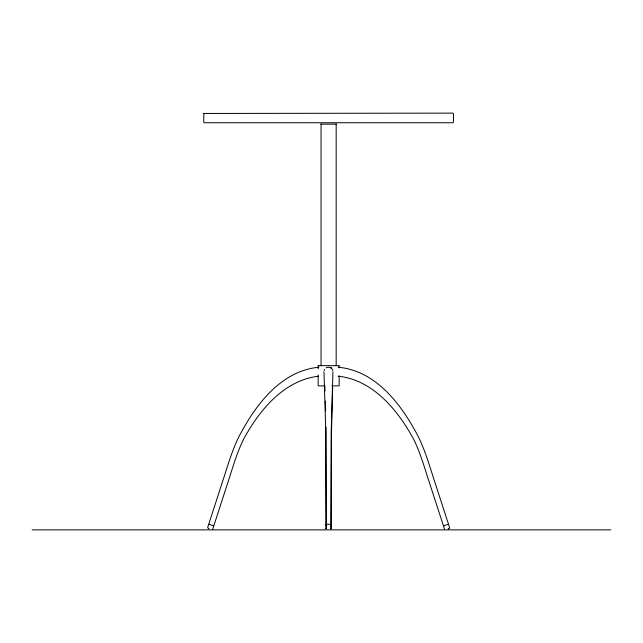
<?xml version="1.0" encoding="UTF-8"?>
<svg xmlns="http://www.w3.org/2000/svg" width="643" height="643" viewBox="0 0 643 643"><rect width="100%" height="100%" fill="white"/><g stroke="black" fill="none" stroke-linecap="round" stroke-linejoin="round"><path stroke-width="0.96" d="M332.656 387.311L331.466 434.845L331.193 528.884L331.434 528.321M332.937 371.646L331.177 431.71L330.896 528.876L331.113 528.377M212.68 529.285L228.394 480.86C232.975 466.818 237.018 452.487 243.609 439.217C259.169 410.435 283.78 380.423 318.189 376.259M448.951 528.57L448.131 528.835L449.296 528.281L449.545 527.429L433.896 479.22C429.267 464.921 425.055 450.373 418.408 436.846C401.971 405.283 376.436 370.722 338.266 367.233M444.176 525.596L443.429 525.837L448.147 524.31M318.96 367.233C280.79 370.722 255.255 405.283 238.818 436.846C232.171 450.373 227.96 464.921 223.33 479.22L207.617 527.646L208.983 528.795L208.308 528.578M320.744 124.155L336.482 124.155M318.253 365.65L339.062 365.65M330.381 367.74L331.756 367.74M324.12 385.888L318.148 385.888L318.148 374.893M331.876 385.888L339.158 385.888L339.158 375.89M32.15 529.872L610.85 529.872M338.089 376.195C372.956 379.772 397.929 410.21 413.618 439.217C420.209 452.487 424.251 466.818 428.833 480.86L444.482 529.068M209.473 524.439C206.853 523.595 216.868 526.834 212.544 525.435M326.114 528.321L326.363 528.876L325.993 427.081M323.968 371.646L325.688 428.608L325.921 528.675M325.888 528.602L325.792 528.385M325.02 390.872L324.836 385.663M325.358 401.144L325.655 410.965M339.158 365.891L339.158 367.892M336.176 124.123L336.176 365.738M321.05 124.123L321.05 365.738M318.148 365.891L318.148 368.889M330.655 524.439A2.66 0.82 0 0 1 330.655 525.604M326.21 525.235A2.66 0.82 0 0 1 326.218 524.801M326.154 525.435A2.66 0.82 0 0 1 326.74 524.391A2.66 0.82 0 0 1 330.164 524.391A2.66 0.82 0 0 1 330.751 525.435M324.128 370.448A4.469 4.469 0 0 1 324.578 369.379M326.178 367.78A4.469 4.469 0 0 1 332.744 370.448M203.855 113.457L203.759 122.138L204.289 122.749L452.937 122.749L453.468 122.138L453.468 113.739L452.937 113.128L203.855 113.457"/></g></svg>
